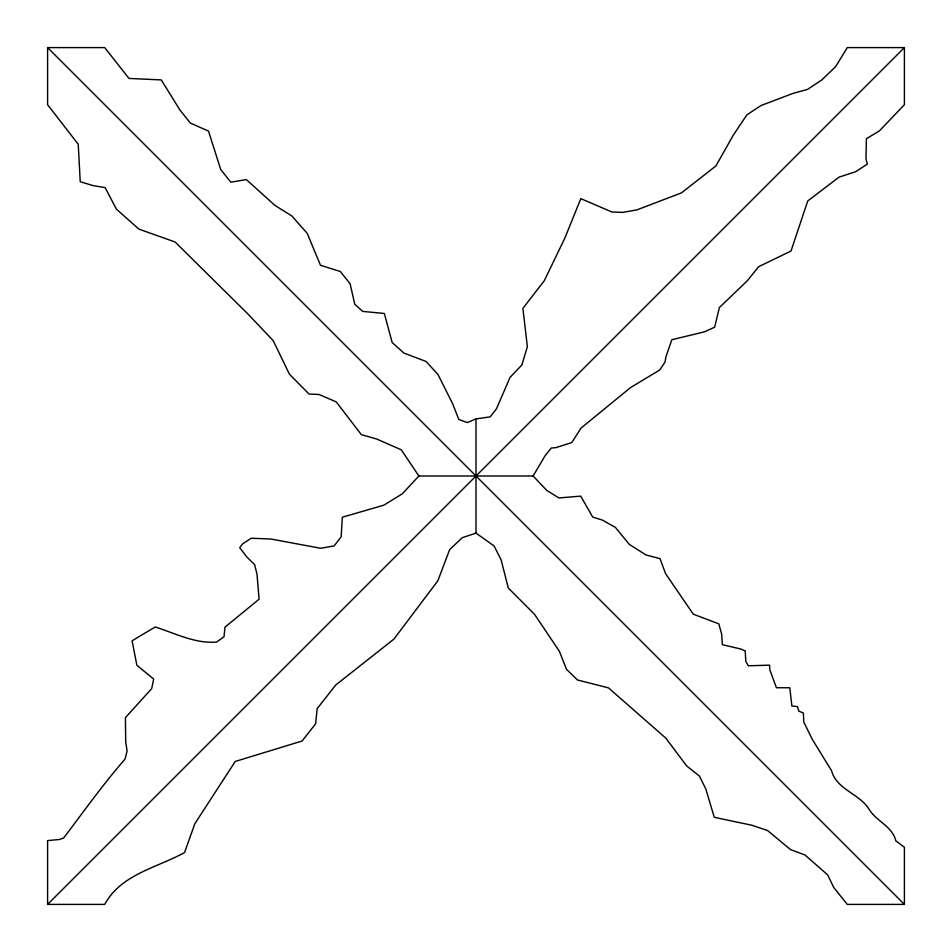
<?xml version="1.0" encoding="UTF-8"?>
<svg xmlns="http://www.w3.org/2000/svg" width="952" height="952" viewBox="0 0 952 952"><rect width="100%" height="100%" fill="white"/><g stroke="black" fill="none" stroke-linecap="round" stroke-linejoin="round"><path stroke-width="1.43" d="M533.12 476L544.949 455.984L551.244 448.023L555.861 447.63L571.736 442.585L581.041 428.102L630.533 387.583L659.772 369.983L665.091 361.927L665.924 356.774L671.85 339.709L704.325 331.891L714.643 327.19L719.379 307.544L747.439 280.65L758.554 266.738L791.017 251.007L807.748 200.967L839.057 177.12L855.646 171.741L867.355 164.089L865.963 158.865L866.415 138.706L879.386 130.9L904.4 104.72L904.4 47.6L847.28 47.6L835.713 66.545L821.683 80.039L807.51 89.428L793.111 93.355L760.934 105.565L746.868 114.883L733.421 134.958L715.868 166.005L681.406 192.899L636.912 209.892L622.691 212.403L611.862 211.975L580.815 198.623L564.738 238.369L544.306 280.673L522.886 308.412L527.372 346.635L521.886 364.949L510.046 377.373L496.456 408.825L490.173 416.893L476 418.88L467.313 422.557L458.828 419.499L452.605 403.66L437.968 374.481L426.056 361.462L403.922 353.073L392.164 342.506L384.346 313.482L362.7 311.399L354.763 304.259L350.122 283.791L340.376 271.51L320.491 265.287L307.21 233.359L291.907 216.009L274.926 205.394L246.318 179.571L230.836 182.201L220.721 169.539L208.512 131.102L190.317 123.034L180.035 110.146L161.257 79.909L128.948 78.433L104.72 47.6L47.6 47.6L47.6 104.72L78.231 144.24L80.242 181.737L92.879 185.545L105.101 187.615L116.418 209.166L138.921 229.123L175.12 242.022L248.079 314.136L273.188 340.637L289.42 374.184L309.091 394.08L318.979 394.461L336.199 401.851L361.355 434.647L376.599 438.979L401.268 449.796L418.88 476L533.12 476L546.722 490.387L558.907 497.944L580.696 496.135L592.739 517.103L602.164 519.971L615.373 527.36L629.26 544.354L646.039 554.992L660.01 558.634L665.615 573.735L693.306 614.183L718.796 623.834L721.687 634.163L722.33 644.647L740.596 648.966L745.202 650.906L745.809 661.342L748.308 665.781L769.585 665.162L769.835 669.78L776.404 687.725L789.803 687.76L791.862 705.967L797.467 706.646L798.799 711.12L803.345 713.024L803.809 722.116L812.425 739.597L831.584 770.715C836.463 789.672 860.013 793.718 869.521 809.95C876.851 821.54 892.5 826.503 895.832 840.842L904.4 847.28L904.4 904.4L847.28 904.4L833.714 887.454L827.704 874.924L804.987 854.991L790.541 849.612L767.669 830.596L752.032 825.265L714.274 817.328L705.837 789.029L699.47 776.094L686.63 765.896L665.841 738.169L608.471 687.856L577.519 680.002L566.5 669.292L559.312 651.204L534.596 614.385L508.297 588.027L501.109 559.835L494.076 545.948L476 533.12L462.255 537.69L449.642 549.637L437.884 580.732L393.914 639.113L335.735 685.012L317.147 708.633L315.636 723.782L302.058 741.025L235.227 761.469L194.827 823.73L184.569 852.54C156.89 867.819 120.916 874.293 104.72 904.4L47.6 904.4L47.6 840.604L59.417 839.497L63.629 838.022C83.728 811.556 103.066 784.258 124.974 759.208L127.092 750.997L125.712 741.906L125.426 717.641L151.677 688.653L153.689 679.109L136.862 665.234L132.09 640.791L155.224 626.975C175.144 633.33 195.434 643.933 216.747 642.041L224.006 636.698L224.993 627.118L259.087 599.213L257.004 574.139L254.624 564.667L246.699 556.849L239.737 547.709L242.689 543.818L251.221 538.237L270.975 539.022L320.586 548.269L334.14 545.924L341.161 536.833L342.351 517.21L383.846 505.167L402.315 493.802L418.88 476M47.6 904.4L904.4 47.6M47.6 47.6L904.4 904.4M476 418.88L476 533.12"/></g></svg>
